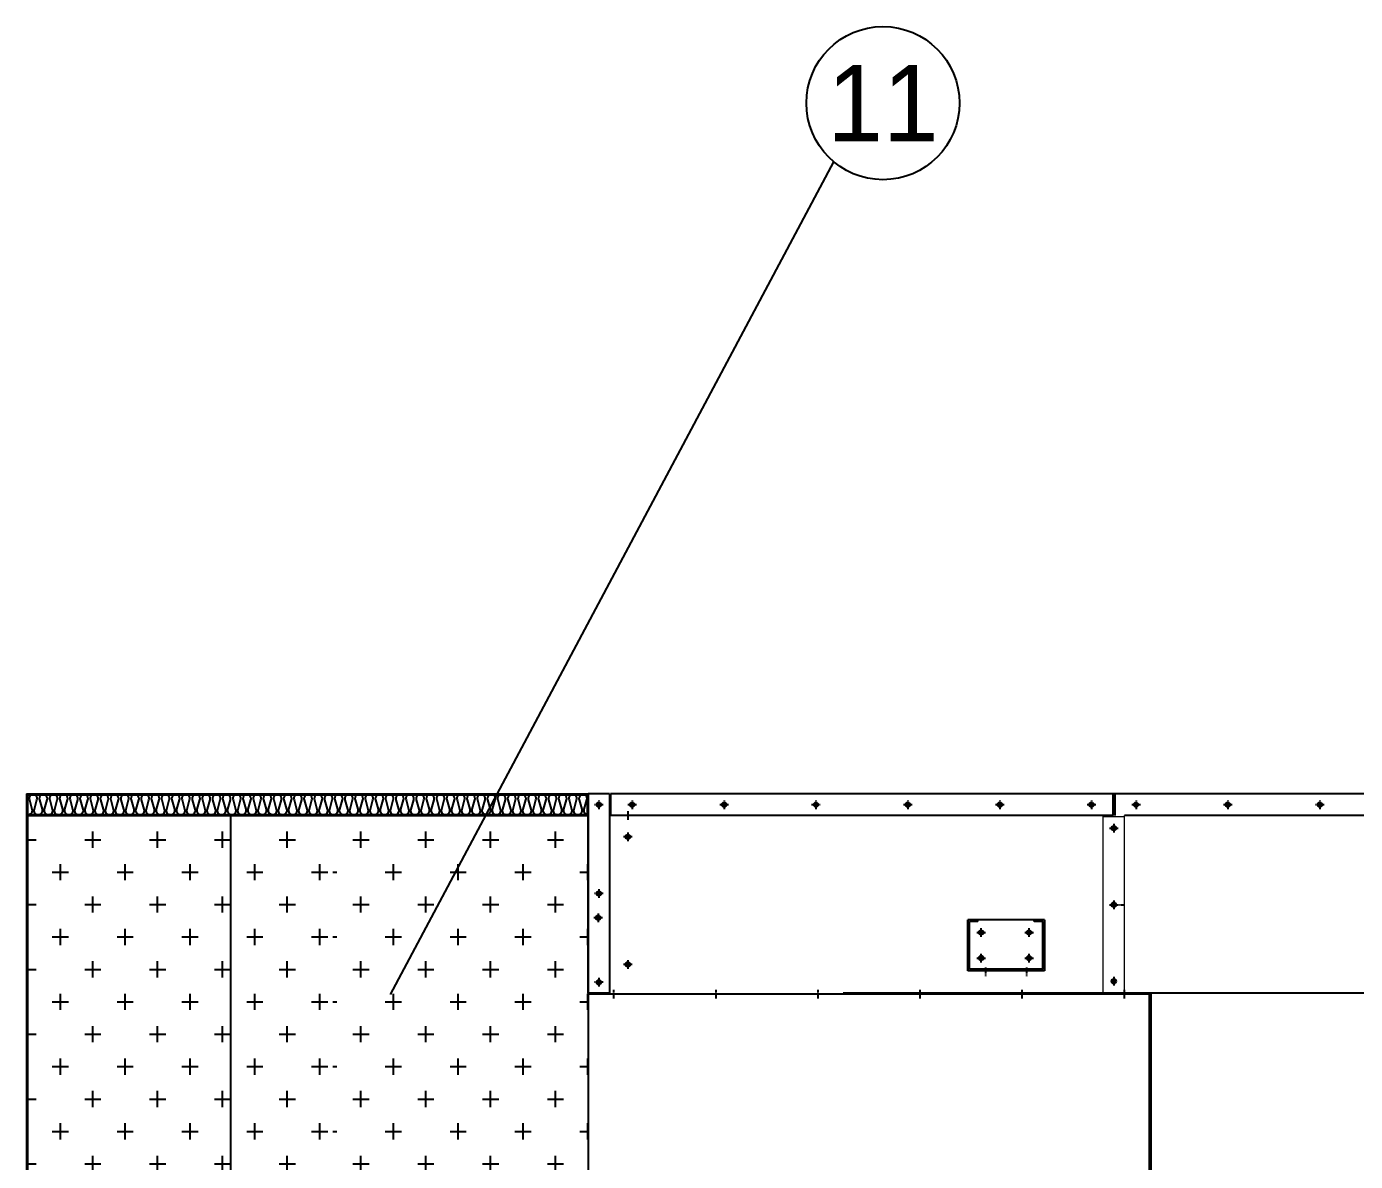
# Model space of a CAD drawing. Header units: millimetres. Extents: x 2557 to 34820, y 2099 to 24914.
# Drawn here: x 12902 to 15505, y 12939 to 15163 of the extents above; entities that cross this region are included whole.
import ezdxf
from ezdxf.enums import TextEntityAlignment as Align

# ---------------------------------------------------------------- set-up
doc = ezdxf.new("R2010")
doc.units = ezdxf.units.MM
doc.linetypes.add('CENTER', pattern=[2, 1.25, -0.25, 0.25, -0.25])
for name, color, linetype in [('center', 1, 'CENTER'), ('SMS', 220, 'Continuous'), ('냉각탑_dim', 1, 'Continuous'), ('냉각탑_text', 3, 'Continuous')]:
    doc.layers.add(name, color=color, linetype=linetype)
doc.styles.add('돋움', font='Dotum.ttf')

# ---------------------------------------------------------------- blocks, each defined once
blk = doc.blocks.new('1')
h = blk.add_hatch()
h.set_pattern_fill('CROSS', color=5, scale=10)
h.set_pattern_definition([(0, (-670307.7, 24554.766), (63.5, 63.5), [31.75, -95.25]), (90, (-670291.83, 24538.89), (-63.5, 63.5), [31.75, -95.25])])
h.paths.add_polyline_path([(13502, 13617), (12903.6, 13617), (12903.6, 10139), (13502, 10139)])
h = blk.add_hatch()
h.set_pattern_fill('CROSS', color=5, scale=10)
h.set_pattern_definition([(0, (-669909.3, 24554.766), (63.5, 63.5), [31.75, -95.25]), (90, (-669893.43, 24538.89), (-63.5, 63.5), [31.75, -95.25])])
h.paths.add_polyline_path([(14002, 13617), (13502, 13617), (13502, 10139), (14002, 10139)])
for p, q in [((12902, 13659), (12902, 10059)), ((12903.6, 13657.4), (12903.6, 13618.6)), ((14000.4, 13657.4), (14000.4, 13618.6)), ((14002, 13269), (14002, 13659)), ((14002, 13617), (14002, 13659)), ((14044, 13659), (14002, 13659)), ((14002, 13659), (14002, 13269)), ((14002, 13659), (14002, 10059)), ((14044, 13659), (14044, 13269)), ((15031, 13659), (14046, 13659)), ((14046, 13659), (14046, 13617)), ((16902, 13659), (14502, 13659)), ((12903.6, 13618.6), (14002, 13618.6)), ((12903.6, 13617), (14002, 13617)), ((12903.6, 13617), (12903.6, 10139)), ((13301.6, 13618.6), (13301.6, 10137.4)), ((15031, 13617), (14046, 13617)), ((16902, 13617), (15053, 13617)), ((14745.9, 13412.5), (14745.9, 13312.5)), ((14895.9, 13412.5), (14745.9, 13412.5)), ((14895.9, 13412.5), (14745.9, 13412.5)), ((14745.9, 13312.5), (14745.9, 13412.5)), ((14765.9, 13412.5), (14745.9, 13412.5)), ((14749.1, 13315.7), (14749.1, 13409.3)), ((14765.9, 13409.3), (14749.1, 13409.3)), ((14765.9, 13409.3), (14765.9, 13412.5)), ((14830.6, 13412.5), (14788.6, 13412.5)), ((14875.9, 13409.3), (14875.9, 13412.5)), ((14895.9, 13412.5), (14875.9, 13412.5)), ((14892.7, 13409.3), (14875.9, 13409.3)), ((14892.7, 13315.7), (14892.7, 13409.3)), ((14895.9, 13412.5), (14895.9, 13312.5)), ((14895.9, 13312.5), (14895.9, 13412.5)), ((14895.9, 13312.5), (14745.9, 13312.5)), ((14895.9, 13312.5), (14745.9, 13312.5)), ((14895.9, 13312.5), (14745.9, 13312.5)), ((14892.7, 13315.7), (14749.1, 13315.7)), ((14044, 13269), (14002, 13269)), ((14044, 13269), (14002, 13269)), ((15102, 13267), (14002, 13267)), ((16902, 13269), (14502, 13269))]:
    blk.add_line(p, q)
at = {"ltscale": 500}
for p, q in [((12902, 13659), (14002, 13659)), ((12903.6, 13657.4), (14000.4, 13657.4))]:
    blk.add_line(p, q, dxfattribs=at)
at = {"color": 7, "lineweight": 35}
for p, q in [((15031, 13659), (15031, 13617)), ((15033, 13659), (15033, 13617)), ((15102, 13267), (15102, 10574.5)), ((15104, 13269), (15104, 11400.5))]:
    blk.add_line(p, q, dxfattribs=at)
at = {"color": 7, "lineweight": 15}
for p, q in [((15053, 13267), (15053, 13617)), ((15011, 13269), (15011, 13615)), ((15011, 13615), (15053, 13615))]:
    blk.add_line(p, q, dxfattribs=at)
for centre, radius in [((14023, 13638), 4.5), ((14088.5, 13638), 4.5), ((14268.5, 13638), 4.5), ((14448.5, 13638), 4.5), ((14628.5, 13638), 4.5), ((14808.5, 13638), 4.5), ((14988.5, 13638), 4.5), ((15075.5, 13638), 4.5), ((15255.5, 13638), 4.5), ((15435.5, 13638), 4.5), ((14023, 13638), 3), ((14088.5, 13638), 3), ((14268.5, 13638), 3), ((14448.5, 13638), 3), ((14628.5, 13638), 3), ((14808.5, 13638), 3), ((14988.5, 13638), 3), ((15075.5, 13638), 3), ((15255.5, 13638), 3), ((15435.5, 13638), 3), ((15032, 13592), 4.5), ((15032, 13592), 4.5), ((15032, 13592), 3), ((14080, 13575), 4.5), ((14080, 13575), 3), ((14023, 13464), 4.5), ((14023, 13464), 3), ((15032, 13442), 4.5), ((15032, 13442), 4.5), ((15032, 13442), 3), ((14022, 13416.5), 4.5), ((14022, 13416.5), 3), ((14771.9, 13387.5), 4.5), ((14771.9, 13387.5), 4.5), ((14771.9, 13387.5), 4.5), ((14771.9, 13387.5), 4.5), ((14771.9, 13387.5), 3), ((14771.9, 13387.5), 3), ((14865.9, 13387.5), 4.5), ((14865.9, 13387.5), 4.5), ((14865.9, 13387.5), 4.5), ((14865.9, 13387.5), 4.5), ((14865.9, 13387.5), 3), ((14865.9, 13387.5), 3), ((14080, 13325), 4.5), ((14771.9, 13337.5), 4.5), ((14771.9, 13337.5), 4.5), ((14771.9, 13337.5), 4.5), ((14771.9, 13337.5), 4.5), ((14771.9, 13337.5), 3), ((14771.9, 13337.5), 3), ((14865.9, 13337.5), 4.5), ((14865.9, 13337.5), 4.5), ((14865.9, 13337.5), 4.5), ((14865.9, 13337.5), 4.5), ((14865.9, 13337.5), 3), ((14865.9, 13337.5), 3), ((14080, 13325), 3), ((14023, 13290), 4.5), ((14023, 13290), 3), ((15032, 13292), 4.5), ((15032, 13292), 4.5), ((15032, 13292), 3)]:
    blk.add_circle(centre, radius)
at = {"layer": 'center'}
for p, q in [((14023, 13646.5), (14023, 13629.5)), ((14088.5, 13646.5), (14088.5, 13629.5)), ((14268.5, 13646.5), (14268.5, 13629.5)), ((14448.5, 13646.5), (14448.5, 13629.5)), ((14628.5, 13646.5), (14628.5, 13629.5)), ((14808.5, 13646.5), (14808.5, 13629.5)), ((14988.5, 13646.5), (14988.5, 13629.5)), ((15075.5, 13646.5), (15075.5, 13629.5)), ((15255.5, 13646.5), (15255.5, 13629.5)), ((15435.5, 13646.5), (15435.5, 13629.5)), ((14031.5, 13638), (14014.5, 13638)), ((14097, 13638), (14080, 13638)), ((14080, 13625.5), (14080, 13608.5)), ((14277, 13638), (14260, 13638)), ((14457, 13638), (14440, 13638)), ((14637, 13638), (14620, 13638)), ((14817, 13638), (14800, 13638)), ((14997, 13638), (14980, 13638)), ((15084, 13638), (15067, 13638)), ((15264, 13638), (15247, 13638)), ((15444, 13638), (15427, 13638)), ((15023.5, 13592), (15040.5, 13592)), ((15032, 13600.5), (15032, 13583.5)), ((14088.5, 13575), (14071.5, 13575)), ((14080, 13583.5), (14080, 13566.5)), ((14031.5, 13464), (14014.5, 13464)), ((14023, 13472.5), (14023, 13455.5)), ((15023.5, 13442), (15053, 13442)), ((15032, 13450.5), (15032, 13433.5)), ((14030.5, 13416.5), (14013.5, 13416.5)), ((14022, 13425), (14022, 13408)), ((14763.4, 13387.5), (14780.4, 13387.5)), ((14763.4, 13387.5), (14780.4, 13387.5)), ((14771.9, 13379), (14771.9, 13396)), ((14771.9, 13379), (14771.9, 13396)), ((14857.4, 13387.5), (14874.4, 13387.5)), ((14857.4, 13387.5), (14874.4, 13387.5)), ((14865.9, 13379), (14865.9, 13396)), ((14865.9, 13379), (14865.9, 13396)), ((14080, 13333.5), (14080, 13316.5)), ((14763.4, 13337.5), (14780.4, 13337.5)), ((14763.4, 13337.5), (14780.4, 13337.5)), ((14771.9, 13329), (14771.9, 13346)), ((14771.9, 13329), (14771.9, 13346)), ((14857.4, 13337.5), (14874.4, 13337.5)), ((14857.4, 13337.5), (14874.4, 13337.5)), ((14865.9, 13329), (14865.9, 13346)), ((14865.9, 13329), (14865.9, 13346)), ((14088.5, 13325), (14071.5, 13325)), ((14780.9, 13318.9), (14780.9, 13301.9)), ((14860.9, 13318.9), (14860.9, 13301.9)), ((14031.5, 13290), (14014.5, 13290)), ((14023, 13298.5), (14023, 13281.5)), ((15032, 13300.5), (15032, 13283.5)), ((14052, 13275), (14052, 13258)), ((14252, 13275), (14252, 13258)), ((14452, 13275), (14452, 13258)), ((14652, 13275), (14652, 13258)), ((14852, 13275), (14852, 13258)), ((15052, 13275), (15052, 13258))]:
    blk.add_line(p, q, dxfattribs=at)
at = {"layer": 'SMS', "color": 5, "elevation": 0}
for points in [[(13381, 13618.6, -0.420076), (13376.2, 13628.9), (13381.1, 13647.2, 1.449198), (13366.2, 13647.2), (13371.2, 13628.9, -0.524856), (13363.7, 13618.1, -0.524856), (13356.2, 13628.9), (13361.2, 13647.2, 1.449198), (13346.3, 13647.2), (13351.2, 13628.9, -0.524856), (13343.8, 13618.1, -0.524856), (13336.3, 13628.9), (13341.2, 13647.2, 1.449198), (13326.3, 13647.2), (13331.3, 13628.9, -0.524856), (13323.8, 13618.1, -0.524856), (13316.3, 13628.9), (13321.3, 13647.2, 1.449198), (13306.4, 13647.2), (13311.3, 13628.9, -0.524856), (13303.9, 13618.1, -0.524856), (13296.4, 13628.9), (13301.3, 13647.2, 1.449198), (13286.4, 13647.2), (13291.4, 13628.9, -0.524856), (13283.9, 13618.1, -0.524856), (13276.4, 13628.9), (13281.4, 13647.2, 1.449198), (13266.5, 13647.2), (13271.4, 13628.9, -0.524856), (13264, 13618.1, -0.524856), (13256.5, 13628.9), (13261.4, 13647.2, 1.449198), (13246.5, 13647.2), (13251.5, 13628.9, -0.524856), (13244, 13618.1, -0.524856), (13236.5, 13628.9), (13241.5, 13647.2, 1.449198), (13226.6, 13647.2), (13231.5, 13628.9, -0.524856), (13224.1, 13618.1, -0.524856), (13216.6, 13628.9), (13221.5, 13647.2, 1.449198), (13206.6, 13647.2), (13211.6, 13628.9, -0.524856), (13204.1, 13618.1, -0.524856), (13196.6, 13628.9), (13201.6, 13647.2, 1.449198), (13186.7, 13647.2), (13191.6, 13628.9, -0.524856), (13184.2, 13618.1, -0.524856), (13176.7, 13628.9), (13181.6, 13647.2, 1.449198), (13166.7, 13647.2), (13171.7, 13628.9, -0.524856), (13164.2, 13618.1, -0.524856), (13156.7, 13628.9), (13161.7, 13647.2, 1.449198), (13146.8, 13647.2), (13151.7, 13628.9, -0.524856), (13144.3, 13618.1, -0.524856), (13136.8, 13628.9), (13141.7, 13647.2, 1.449198), (13126.8, 13647.2), (13131.8, 13628.9, -0.524856), (13124.3, 13618.1, -0.524856), (13116.8, 13628.9), (13121.8, 13647.2, 1.449198), (13106.9, 13647.2), (13111.8, 13628.9, -0.524856), (13104.4, 13618.1, -0.524856), (13096.9, 13628.9), (13101.8, 13647.2, 1.449198), (13086.9, 13647.2), (13091.9, 13628.9, -0.524856), (13084.4, 13618.1, -0.524856), (13076.9, 13628.9), (13081.9, 13647.2, 1.449198), (13067, 13647.2), (13071.9, 13628.9, -0.524856), (13064.5, 13618.1, -0.524856), (13057, 13628.9), (13061.9, 13647.2, 1.449198), (13047, 13647.2), (13052, 13628.9, -0.524856), (13044.5, 13618.1, -0.524856), (13037, 13628.9), (13042, 13647.2, 1.449198), (13027.1, 13647.2), (13032, 13628.9, -0.524856), (13024.6, 13618.1, -0.524856), (13017.1, 13628.9), (13022, 13647.2, 1.449198), (13007.1, 13647.2), (13012.1, 13628.9, -0.524856), (13004.6, 13618.1, -0.524856), (12997.1, 13628.9), (13002.1, 13647.2, 1.449198), (12987.2, 13647.2), (12992.1, 13628.9, -0.524856), (12984.7, 13618.1, -0.524856), (12977.2, 13628.9), (12982.1, 13647.2, 1.449198), (12967.2, 13647.2), (12972.2, 13628.9, -0.524856), (12964.7, 13618.1, -0.524856), (12957.2, 13628.9), (12962.2, 13647.2, 1.449198), (12947.3, 13647.2), (12952.2, 13628.9, -0.524856), (12944.8, 13618.1, -0.524856), (12937.3, 13628.9), (12942.2, 13647.2, 1.449198), (12927.3, 13647.2), (12932.3, 13628.9, -0.524856), (12924.8, 13618.1, -0.524856), (12917.3, 13628.9), (12922.3, 13647.2, 1.449198), (12907.4, 13647.2), (12912.3, 13628.9, -0.420076), (12907.5, 13618.6, -0.420076)], [(13802, 13618.1, -0.500631), (13795.1, 13628.9), (13800.1, 13647.2, 1.449198), (13785.2, 13647.2), (13790.1, 13628.9, -0.524856), (13782.7, 13618.1, -0.524856), (13775.2, 13628.9), (13780.1, 13647.2, 1.449198), (13765.2, 13647.2), (13770.2, 13628.9, -0.524856), (13762.7, 13618.1, -0.524856), (13755.2, 13628.9), (13760.2, 13647.2, 1.449198), (13745.3, 13647.2), (13750.2, 13628.9, -0.524856), (13742.8, 13618.1, -0.524856), (13735.3, 13628.9), (13740.2, 13647.2, 1.449198), (13725.3, 13647.2), (13730.3, 13628.9, -0.524856), (13722.8, 13618.1, -0.524856), (13715.3, 13628.9), (13720.3, 13647.2, 1.449198), (13705.4, 13647.2), (13710.3, 13628.9, -0.524856), (13702.9, 13618.1, -0.524856), (13695.4, 13628.9), (13700.3, 13647.2, 1.449198), (13685.4, 13647.2), (13690.4, 13628.9, -0.524856), (13682.9, 13618.1, -0.524856), (13675.4, 13628.9), (13680.4, 13647.2, 1.449198), (13665.5, 13647.2), (13670.4, 13628.9, -0.524856), (13663, 13618.1, -0.524856), (13655.5, 13628.9), (13660.4, 13647.2, 1.449198), (13645.5, 13647.2), (13650.5, 13628.9, -0.524856), (13643, 13618.1, -0.524856), (13635.5, 13628.9), (13640.5, 13647.2, 1.449198), (13625.6, 13647.2), (13630.5, 13628.9, -0.524856), (13623.1, 13618.1, -0.524856), (13615.6, 13628.9), (13620.5, 13647.2, 1.449198), (13605.6, 13647.2), (13610.6, 13628.9, -0.524856), (13603.1, 13618.1, -0.524856), (13595.6, 13628.9), (13600.6, 13647.2, 1.449198), (13585.7, 13647.2), (13590.6, 13628.9, -0.524856), (13583.2, 13618.1, -0.524856), (13575.7, 13628.9), (13580.6, 13647.2, 1.449198), (13565.7, 13647.2), (13570.7, 13628.9, -0.524856), (13563.2, 13618.1, -0.524856), (13555.7, 13628.9), (13560.7, 13647.2, 1.449198), (13545.8, 13647.2), (13550.7, 13628.9, -0.524856), (13543.3, 13618.1, -0.524856), (13535.8, 13628.9), (13540.7, 13647.2, 1.449198), (13525.8, 13647.2), (13530.8, 13628.9, -0.524856), (13523.3, 13618.1, -0.524856), (13515.8, 13628.9), (13520.8, 13647.2, 1.449198), (13505.9, 13647.2), (13510.8, 13628.9, -0.524856), (13503.4, 13618.1, -0.524856), (13495.9, 13628.9), (13500.8, 13647.2, 1.449198), (13485.9, 13647.2), (13490.9, 13628.9, -0.524856), (13483.4, 13618.1, -0.524856), (13475.9, 13628.9), (13480.9, 13647.2, 1.449198), (13466, 13647.2), (13470.9, 13628.9, -0.524856), (13463.5, 13618.1, -0.524856), (13456, 13628.9), (13460.9, 13647.2, 1.449198), (13446, 13647.2), (13451, 13628.9, -0.524856), (13443.5, 13618.1, -0.524856), (13436, 13628.9), (13441, 13647.2, 1.449198), (13426.1, 13647.2), (13431, 13628.9, -0.524856), (13423.6, 13618.1, -0.524856), (13416.1, 13628.9), (13421, 13647.2, 1.449198), (13406.1, 13647.2), (13411.1, 13628.9, -0.524856), (13403.6, 13618.1, -0.524856), (13396.1, 13628.9), (13401.1, 13647.2, 1.449198), (13386.2, 13647.2), (13391.1, 13628.9, -0.524856), (13383.7, 13618.1, -0.524856), (13376.2, 13628.9), (13381.1, 13647.2, 1.449198), (13366.2, 13647.2), (13371.2, 13628.9, -0.524856), (13363.7, 13618.1, -0.417249), (13355.7, 13626.2)], [(13999.4, 13618.6, -0.420076), (13994.6, 13628.9), (13999.6, 13647.2, 1.449198), (13984.7, 13647.2), (13989.6, 13628.9, -0.524856), (13982.2, 13618.1, -0.524856), (13974.7, 13628.9), (13979.6, 13647.2, 1.449198), (13964.7, 13647.2), (13969.7, 13628.9, -0.524856), (13962.2, 13618.1, -0.524856), (13954.7, 13628.9), (13959.7, 13647.2, 1.449198), (13944.8, 13647.2), (13949.7, 13628.9, -0.524856), (13942.3, 13618.1, -0.524856), (13934.8, 13628.9), (13939.7, 13647.2, 1.449198), (13924.8, 13647.2), (13929.8, 13628.9, -0.524856), (13922.3, 13618.1, -0.524856), (13914.8, 13628.9), (13919.8, 13647.2, 1.449198), (13904.9, 13647.2), (13909.8, 13628.9, -0.524856), (13902.4, 13618.1, -0.524856), (13894.9, 13628.9), (13899.8, 13647.2, 1.449198), (13884.9, 13647.2), (13889.9, 13628.9, -0.524856), (13882.4, 13618.1, -0.524856), (13874.9, 13628.9), (13879.9, 13647.2, 1.449198), (13865, 13647.2), (13869.9, 13628.9, -0.524856), (13862.5, 13618.1, -0.524856), (13855, 13628.9), (13859.9, 13647.2, 1.449198), (13845, 13647.2), (13850, 13628.9, -0.524856), (13842.5, 13618.1, -0.524856), (13835, 13628.9), (13840, 13647.2, 1.449198), (13825.1, 13647.2), (13830, 13628.9, -0.524856), (13822.6, 13618.1, -0.524856), (13815.1, 13628.9), (13820, 13647.2, 1.449198), (13805.1, 13647.2), (13810.1, 13628.9, -0.524856), (13802.6, 13618.1, -0.524856), (13795.1, 13628.9), (13800.1, 13647.2, 1.449198), (13785.2, 13647.2), (13790.1, 13628.9, -0.524856), (13782.7, 13618.1, -0.417249), (13774.7, 13626.2)]]:
    blk.add_lwpolyline(points, format="xyb", dxfattribs=at)

msp = doc.modelspace()

# ---------------------------------------------------------------- linework, layer by layer
at = {"layer": '냉각탑_dim', "linetype": 'ByBlock', "lineweight": -2}
msp.add_lwpolyline([(13615, 13266.3), (14483.7, 14897.3)], dxfattribs=at)
msp.add_circle((14579.7, 15012.5), 150, dxfattribs=at)

# ---------------------------------------------------------------- block references
msp.add_blockref('1', (0, 0))

# ---------------------------------------------------------------- texts
at = {"layer": '냉각탑_text', "style": '돋움'}
msp.add_text('11', height=150, dxfattribs=at).set_placement((14579.7, 15012.5), align=Align.MIDDLE_CENTER)

doc.saveas('drawing.dxf')
